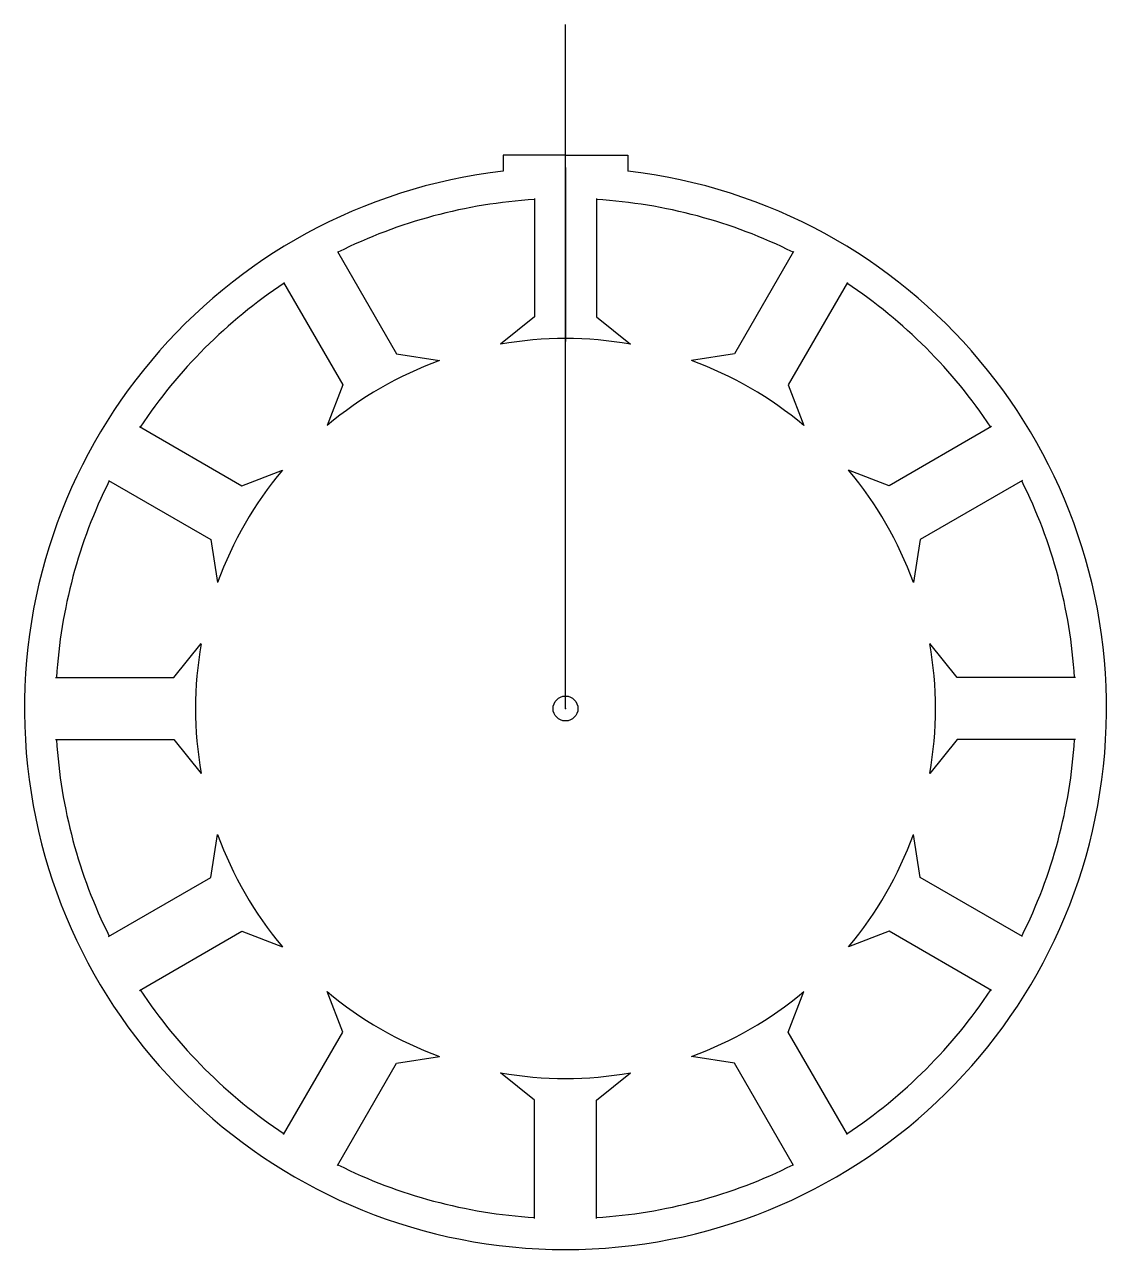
# Model space of a CAD drawing. Header units: centimetres. Extents: x -8.7 to 8.7, y -8.7 to 11.
import ezdxf

# ---------------------------------------------------------------- set-up
doc = ezdxf.new("R2010")
doc.units = ezdxf.units.CM
doc.header["$MEASUREMENT"] = 0
doc.layers.add('Target v3_Sketch1', color=7, linetype='Continuous')

msp = doc.modelspace()

# ---------------------------------------------------------------- linework, layer by layer
at = {"layer": 'Target v3_Sketch1'}
for p, q in [((0, 0), (0, 11)), ((0, 8.9), (-1, 8.9)), ((-1, 8.9), (-1, 8.642)), ((0, 8.9), (1, 8.9)), ((0, 5.95), (0, 8.9)), ((1, 8.9), (1, 8.642)), ((0, 8.7), (0, 6.3)), ((0, 8.7), (0, 5.9)), ((-0.5, 8.2), (-0.5, 6.3)), ((0.5, 8.2), (0.5, 6.3)), ((-3.667, 7.351), (-2.717, 5.706)), ((3.667, 7.351), (2.717, 5.706)), ((-4.533, 6.851), (-3.583, 5.206)), ((4.533, 6.851), (3.583, 5.206)), ((-0.5, 6.3), (-1.043, 5.858)), ((0.5, 6.3), (1.043, 5.858)), ((-2.717, 5.706), (-2.026, 5.594)), ((2.717, 5.706), (2.026, 5.594)), ((-3.583, 5.206), (-3.832, 4.552)), ((3.583, 5.206), (3.832, 4.552)), ((-6.851, 4.533), (-5.206, 3.583)), ((6.851, 4.533), (5.206, 3.583)), ((-5.206, 3.583), (-4.552, 3.832)), ((5.206, 3.583), (4.552, 3.832)), ((-7.351, 3.667), (-5.706, 2.717)), ((7.351, 3.667), (5.706, 2.717)), ((-5.706, 2.717), (-5.594, 2.026)), ((5.706, 2.717), (5.594, 2.026)), ((-6.3, 0.5), (-5.858, 1.043)), ((6.3, 0.5), (5.858, 1.043)), ((-8.2, 0.5), (-6.3, 0.5)), ((8.2, 0.5), (6.3, 0.5)), ((-8.2, -0.5), (-6.3, -0.5)), ((-6.3, -0.5), (-5.858, -1.043)), ((6.3, -0.5), (5.858, -1.043)), ((8.2, -0.5), (6.3, -0.5)), ((-5.706, -2.717), (-5.594, -2.026)), ((5.706, -2.717), (5.594, -2.026)), ((-7.351, -3.667), (-5.706, -2.717)), ((7.351, -3.667), (5.706, -2.717)), ((-6.851, -4.533), (-5.206, -3.583)), ((-5.206, -3.583), (-4.552, -3.832)), ((5.206, -3.583), (4.552, -3.832)), ((6.851, -4.533), (5.206, -3.583)), ((-3.583, -5.206), (-3.832, -4.552)), ((3.583, -5.206), (3.832, -4.552)), ((-4.533, -6.851), (-3.583, -5.206)), ((4.533, -6.851), (3.583, -5.206)), ((-3.667, -7.351), (-2.717, -5.706)), ((-2.717, -5.706), (-2.026, -5.594)), ((2.717, -5.706), (2.026, -5.594)), ((3.667, -7.351), (2.717, -5.706)), ((-0.5, -6.3), (-1.043, -5.858)), ((0.5, -6.3), (1.043, -5.858)), ((-0.5, -8.2), (-0.5, -6.3)), ((0.5, -8.2), (0.5, -6.3))]:
    msp.add_line(p, q, dxfattribs=at)
msp.add_circle((0, 0), 0.2, dxfattribs=at)
for radius, start, end in [(8.7, 96.6003, 83.3997), (8.2, 93.4958, 116.5042), (8.2, 63.4958, 86.5042), (8.2, 123.4958, 146.5042), (8.2, 33.4958, 56.5042), (5.95, 79.9068, 100.0932), (5.95, 109.9068, 130.0932), (5.95, 49.9068, 70.0932), (5.95, 139.9068, 160.0932), (5.95, 19.9068, 40.0932), (8.2, 153.4958, 176.5042), (8.2, 3.4958, 26.5042), (5.95, 169.9068, 190.0932), (5.95, 349.9068, 10.0932), (8.2, 183.4958, 206.5042), (8.2, 333.4958, 356.5042), (5.95, 199.9068, 220.0932), (5.95, 319.9068, 340.0932), (8.2, 213.4958, 236.5042), (8.2, 303.4958, 326.5042), (5.95, 229.9068, 250.0932), (5.95, 289.9068, 310.0932), (5.95, 259.9068, 280.0932), (8.2, 243.4958, 266.5042), (8.2, 273.4958, 296.5042)]:
    msp.add_arc((0, 0), radius, start, end, dxfattribs=at)
msp.add_point((0, 0), dxfattribs=at)

doc.saveas('drawing.dxf')
